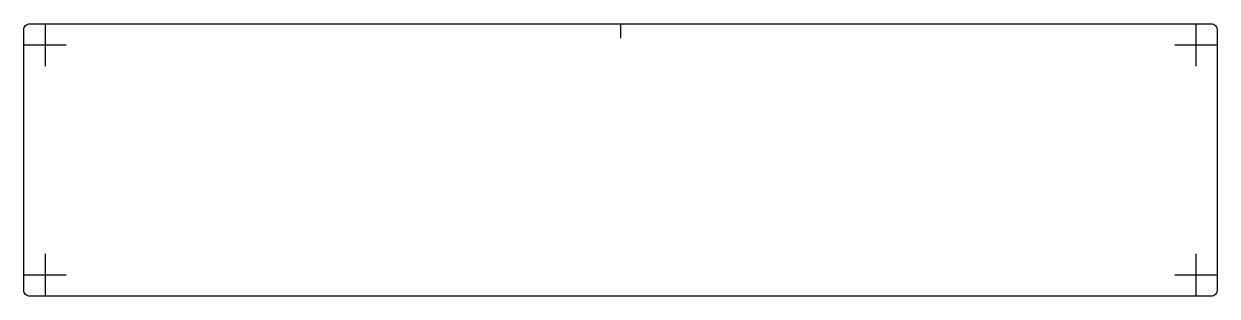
# Model space of a CAD drawing. Header units: millimetres. Extents: x 3 to 398, y -93 to -3.
import ezdxf

# ---------------------------------------------------------------- set-up
doc = ezdxf.new("R2010")
doc.units = ezdxf.units.MM
doc.header["$MEASUREMENT"] = 0

msp = doc.modelspace()

# ---------------------------------------------------------------- linework, layer by layer
for p, q in [((9.53, -2.75), (9.53, -16.75)), ((200.03, -2.75), (200.03, -7.54)), ((390.52, -2.75), (390.52, -16.75)), ((2.52, -9.75), (16.52, -9.75)), ((383.53, -9.75), (397.52, -9.75)), ((9.53, -78.95), (9.53, -92.95)), ((390.52, -78.95), (390.52, -92.95)), ((16.52, -85.95), (2.52, -85.95)), ((397.52, -85.95), (383.53, -85.95))]:
    msp.add_line(p, q)
at = {"linetype": 'Continuous'}
msp.add_lwpolyline([(4.52, -2.75), (395.52, -2.75, -0.414214), (397.52, -4.75), (397.52, -90.95, -0.414214), (395.52, -92.95), (4.52, -92.95, -0.414214), (2.52, -90.95), (2.52, -4.75, -0.414214)], format="xyb", close=True, dxfattribs=at)

doc.saveas('drawing.dxf')
